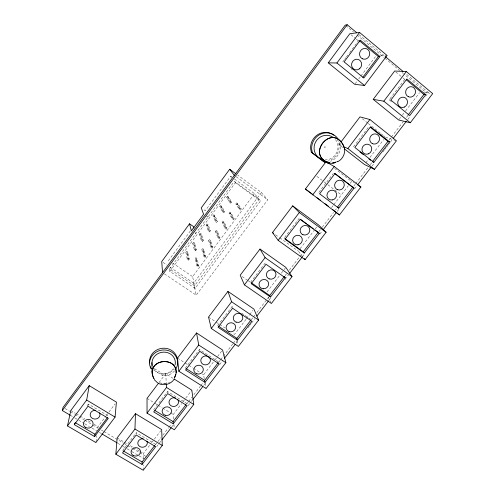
<?xml version="1.0" encoding="UTF-8"?>
<svg xmlns="http://www.w3.org/2000/svg" width="495" height="495" viewBox="0 0 495 495"><rect width="100%" height="100%" fill="white"/><g stroke="black" fill="none" stroke-linecap="round" stroke-linejoin="round"><path stroke-width="0.37" stroke-dasharray="2.48 1.86" d="M143.222 470.25L143.272 464.91M143.327 458.803L143.377 453.463L149.762 445.123M136.187 434.245L136.23 432.704L155.634 444.324M96.018 441.8L96.828 435.724M97.843 428.132L98.047 426.616L105.825 416.239M88.129 405.498L88.376 404.05L108.541 416.122M190.383 230.917L168.653 260.389L168.882 262.523M231.92 177.142L230.701 176.245L205.276 210.715L202.981 209.088M169.575 268.927L234.339 181.3L259.126 199.38L194.535 285.757L169.575 268.927L169.835 271.371L195.086 288.368L260.45 201.026L254.498 193.632L234.358 178.924M169.835 271.371L235.379 182.748L234.339 181.3M185.873 252.388L186.665 251.312L187.766 252.066L189.257 259.083L188.434 260.191L187.296 259.411L185.873 252.388L186.974 253.137L188.434 260.191M199.392 234.197L200.197 233.12L201.366 233.931L203.358 240.31L202.529 241.43L201.317 240.589L199.392 234.197L200.562 235.014L202.529 241.43M206.174 225.027L206.978 223.938L208.147 224.761L210.394 230.819L209.564 231.945L208.352 231.097L206.174 225.027L207.343 225.85L209.564 231.945M212.968 215.82L213.772 214.731L214.941 215.56L217.447 221.29L216.606 222.416L215.399 221.562L212.968 215.82L214.137 216.649L216.606 222.416M226.661 197.282L227.477 196.181L228.641 197.022L231.666 202.096L230.819 203.235L229.612 202.362L226.661 197.282L227.83 198.124L230.819 203.235M192.728 243.354L193.526 242.278L194.628 243.033L196.367 249.734L195.544 250.847L194.405 250.062L192.728 243.354L193.83 244.109L195.544 250.847M219.829 206.601L220.64 205.505L221.81 206.341L224.575 211.742L223.734 212.875L222.521 212.008L219.829 206.601L220.999 207.43L223.734 212.875M186.974 253.137L187.766 252.066M193.83 244.109L194.628 243.033M200.562 235.014L201.366 233.931M207.343 225.85L208.147 224.761M214.137 216.649L214.941 215.56M220.999 207.43L221.81 206.341M227.83 198.124L228.641 197.022M187.296 259.411L188.119 258.303L186.665 251.312M201.317 240.589L202.146 239.469L200.197 233.12M208.352 231.097L209.187 229.971L206.978 223.938M215.399 221.562L216.235 220.43L213.772 214.731M229.612 202.362L230.453 201.224L227.477 196.181M194.405 250.062L195.234 248.948L193.526 242.278M222.521 212.008L223.363 210.876L220.64 205.505M222.168 222.348L222.973 221.265L224.13 222.088L226.964 228.034L226.128 229.154L224.922 228.306L222.168 222.348L223.325 223.171L226.128 229.154M195.141 258.811L195.933 257.74L197.029 258.489L198.848 265.71L198.025 266.811L196.892 266.044L195.141 258.811L196.237 259.559L198.025 266.811M201.861 249.684L202.659 248.614L203.748 249.369L205.815 256.268L204.992 257.375L203.866 256.602L201.861 249.684L202.95 250.439L204.992 257.375M208.599 240.7L209.397 239.623L210.561 240.434L212.881 247.024L212.052 248.137L210.851 247.302L208.599 240.7L209.762 241.511L212.052 248.137M215.375 231.518L216.179 230.435L217.336 231.252L219.916 237.52L219.081 238.64L217.88 237.798L215.375 231.518L216.538 232.328L219.081 238.64M229.055 213.159L229.866 212.07L231.029 212.899L234.116 218.524L233.275 219.65L232.075 218.796L229.055 213.159L230.218 213.988L233.275 219.65M235.923 203.965L236.734 202.87L237.891 203.705L241.238 208.995L240.397 210.128L239.196 209.267L235.923 203.965L237.08 204.794L240.397 210.128M87.015 405.881L88.376 404.05M342.775 61.894L344.155 60.044M344.613 59.425L345.986 57.575M346.444 56.956L349.204 53.256M349.662 52.637L358.838 40.293M202.95 250.439L203.748 249.369M196.237 259.559L197.029 258.489M216.538 232.328L217.336 231.252M223.325 223.171L224.13 222.088M209.762 241.511L210.561 240.434M230.218 213.988L231.029 212.899M237.08 204.794L237.891 203.705M224.922 228.306L225.763 227.186L222.973 221.265M196.892 266.044L197.715 264.936L195.933 257.74M203.866 256.602L204.689 255.494L202.659 248.614M210.851 247.302L211.681 246.188L209.397 239.623M217.88 237.798L218.716 236.678L216.179 230.435M232.075 218.796L232.916 217.664L229.866 212.07M239.196 209.267L240.044 208.135L236.734 202.87M195.086 288.368L192.617 276.625L254.498 193.632M261.403 192.506L267.727 199.832L196.224 295.199L193.7 283.134L261.403 192.506L237.767 175.18M106.283 415.627L108.578 412.564M109.042 411.951L115.026 403.97M355.15 83.729L356.932 81.347M358.72 78.965L360.502 76.589M360.948 75.995L376.188 55.669M159.019 382.542L165.714 373.7L173.547 378.638M342.627 147.485L338.976 144.639L340.337 142.832M122.661 450.561L136.23 432.704M153.698 409.718L167.533 391.514L186.881 403.574L187.048 404.997M185.347 368.076L199.46 349.507L218.74 362.024M217.633 325.599L232.025 306.659L233.306 307.525M250.563 282.268L265.252 262.944M284.625 237.452L299.159 218.332M318.929 192.32L333.296 173.411M353.473 146.867L369.091 126.318M391.564 101.753L389.212 99.835L405.164 78.853M151.581 442.74L153.871 439.752M154.329 439.158L160.751 430.768M173.541 419.086L173.201 414.501L181.56 403.58M182.958 401.754L185.291 398.704M185.761 398.098L191.831 390.165M204.274 378.613L203.587 374.808L214.415 360.663M214.867 360.075L217.132 357.112M217.59 356.518L221.667 351.19M246.046 319.343L234.556 334.36L232.65 333.092M246.51 318.737L249.282 315.117M249.746 314.511L252.976 310.291M267.046 291.908L279.545 275.585M281.339 273.24L283.592 270.301M284.037 269.713L285.386 267.95M302.804 256.812L298.287 251.107L299.648 249.319M300.106 248.725L314.727 229.624M315.185 229.024L317.017 226.63M331.551 207.646L333.407 205.221M333.871 204.614L348.319 185.743M350.188 183.299L351.592 181.467L354.08 182.94M365.898 162.781L368.162 159.817M369.975 157.453L383.631 139.615M399.118 119.382L401.891 115.756M402.355 115.156L405.133 111.53M405.591 110.923L419.531 92.72M155.282 445.005L160.924 437.642M162.805 435.192L168.449 427.829M168.919 427.216L171.27 424.147M186.794 403.901L188.205 402.064M188.675 401.451L191.973 397.157M193.854 394.701L200.438 386.112M200.908 385.5L203.259 382.431M218.784 362.192L220.195 360.348M220.665 359.735L232.898 343.784M233.368 343.171L235.719 340.102M251.243 319.863L253.124 317.406M253.595 316.794L255.005 314.95M256.886 312.5L268.649 297.161M285.114 275.69L286.525 273.853M289.346 270.171L302.519 252.995M318.978 231.524L320.389 229.68M322.276 227.23L333.562 212.504M335.443 210.053L336.383 208.822M353.789 186.126L355.2 184.282M355.67 183.67L368.373 167.106M370.254 164.656L371.665 162.812M389.07 140.116L390.951 137.66M391.421 137.047L404.594 119.87M406.475 117.42L407.886 115.576M156.68 446.651L160.912 441.138M171.722 427.049L173.603 424.599M188.174 405.609L190.996 401.934M191.466 401.321L192.406 400.096M203.692 385.395L205.574 382.944M219.675 364.568L222.967 360.273M236.134 343.122L238.008 340.671M247.884 327.808L249.294 325.97M249.765 325.357L251.175 323.52M251.646 322.907L254.937 318.619M269.039 300.242L270.92 297.792M285.027 279.415L288.313 275.127M302.42 256.75L304.772 253.688M319.813 234.079L322.165 231.017M337.213 211.415L340.028 207.739M354.606 188.75L356.957 185.687M371.999 166.085L373.88 163.635M382.814 151.996L384.225 150.158M384.695 149.546L386.106 147.708M386.576 147.095L387.981 145.258M388.451 144.645L389.862 142.808M390.332 142.195L392.683 139.132M407.732 119.524L410.083 116.461M425.595 96.247L428.416 92.571L405.888 73.761M324.565 147.491L325.246 146.668M168.603 382.579L169.742 382.121M165.732 383.353L160.955 383.279M166.555 383.279L163.424 383.563L159.786 382.858L160.343 383.093M380.544 55.582L387.084 55.459M154.428 368.62L162.917 373.966L165.064 373.948A13.99 12.907 -9.1 0 0 174.382 368.985M153.648 369.969L163.01 375.86L165.169 375.847A14.077 12.975 -9.1 0 0 174.549 370.854M428.416 92.571L425.762 92.268L403.858 73.99M424.481 92.639L429.71 93.252M389.212 99.835L390.295 100.015M385.45 137.233L395.703 140.549M338.976 144.639L343.078 146.446M70.24 415.218L74.213 417.563M74.875 417.953L78.179 419.902M78.841 420.298L84.138 423.423M84.8 423.813L89.428 426.542M92.076 428.107L96.711 430.842M99.353 432.401L101.339 433.577M117.884 443.334L122.513 446.069M123.175 446.459L126.485 448.414M127.147 448.804L131.119 451.149M131.775 451.539L138.396 455.443M139.058 455.833L143.686 458.568M70.822 410.497L75.469 413.245M76.137 413.641L79.454 415.608M80.116 415.998L84.769 418.751M88.085 420.719L91.408 422.687M94.062 424.258L98.047 426.616M117.136 437.92L123.694 441.806M124.35 442.196L127.63 444.139M130.253 445.692L132.883 447.245M133.539 447.635L139.442 451.131M140.097 451.52L143.377 453.463M65.043 408.567L69.671 411.302M70.327 411.692L74.293 414.043M74.955 414.433L78.26 416.388M78.922 416.778L84.212 419.902M84.874 420.298L92.144 424.599M92.8 424.988L98.09 428.119M101.395 430.075L103.381 431.244M104.037 431.634L123.206 442.976M123.868 443.365L131.8 448.062M132.462 448.451L139.07 452.362M139.732 452.752L145.679 456.272M147.034 398.395L154.23 402.825M154.886 403.227L157.497 404.836M158.153 405.238L162.082 407.657M162.731 408.059L169.934 412.49M170.583 412.892L173.201 414.501M177.501 358.12L184.499 362.594M185.136 363.002L188.317 365.038M188.954 365.446L192.772 367.89M193.409 368.292L199.77 372.364M202.313 373.991L203.587 374.808M208.55 317.066L215.529 321.707M216.16 322.127L225.039 328.03M164.451 273.89L196.224 295.199M163.016 262.418L166.846 265.011M170.045 267.164L193.7 283.134M172.433 262.95L192.617 276.625M241.634 313.149L251.237 319.646M188.119 258.303L189.257 259.083M197.715 264.936L198.848 265.71M195.234 248.948L196.367 249.734M204.689 255.494L205.815 256.268M242.105 276.526L247.16 280.022M247.791 280.461L250.315 282.206M202.146 239.469L203.358 240.31M211.681 246.188L212.881 247.024M209.187 229.971L210.394 230.819M218.716 236.678L219.916 237.52M206.594 216.371L207.795 217.212L207.287 215.913M216.235 220.43L217.447 221.29M225.763 227.186L226.964 228.034M223.363 210.876L224.575 211.742M232.916 217.664L234.116 218.524M275.554 234.754L279.242 237.402M279.854 237.847L298.287 251.107M230.453 201.224L231.666 202.096M240.044 208.135L241.238 208.995M235.379 182.748L260.45 201.026M236.171 176.734L267.727 199.832M316.88 176.387L323.6 181.479M324.206 181.943L327.263 184.258M327.876 184.722L341.309 194.9M334.521 168.368L351.592 181.467M362.34 118.775L367.674 123.032M368.268 123.509L380.711 133.446M381.305 133.922L383.081 135.339M383.675 135.816L384.863 136.762M351.085 68.681L352.273 69.653M345.832 25.591L353.529 32.008M357.081 34.972L384.318 57.692M384.906 58.187L399.713 70.531M402.076 72.511L403.264 73.495M350.992 34.7L355.676 38.604M356.264 39.093L359.778 42.013M395.833 72.01L402.311 77.406M402.905 77.894L405.263 79.856M359.048 34.65L383.953 55.446M324.516 146.749L325.295 147.411M230.701 176.245L231.505 177.371M268.092 297.012L271.068 302.829M232.025 306.659L232.39 307.704M236.591 340.739L237.947 344.996M195.154 232.347L195.55 233.776M199.46 349.507L199.683 350.726M205.091 383.18L206.05 388.501M173.937 424.432L174.215 428.249M167.533 391.514L167.619 392.894M165.714 373.7L166.301 383.631M162.917 373.966L163.01 375.86M173.374 368.738A11.732 10.816 -9.1 0 1 153.178 368.063M335.499 139.584A12.437 11.824 -59.7 0 1 336.637 152.819A12.437 11.824 -59.7 0 1 325.271 159.835M337.274 139.175A14.831 14.101 -59.8 0 1 327.152 161.351M339.706 142.449A14.924 14.188 -59.7 0 1 330.474 161.358"/><path stroke-width="0.74" d="M142.059 464.446L155.69 446.688L136.162 435.012L122.513 452.962L142.059 464.446L142.09 461.99L154.7 445.543M115.842 454.224L134.962 429.035L135.463 413.684L161.667 429.573L162.292 445.438L143.222 470.25L115.842 454.224L117.136 437.92L135.463 413.684M115.069 417.099L116.405 402.126L89.224 385.648L70.822 410.497L67.469 425.91L95.912 442.561L115.069 417.099L86.668 400.053L89.224 385.648M74.603 423.126L74.299 424.642L94.613 436.578L94.935 434.245L107.632 417.328M175.979 373.725C178.231 357.297 150.542 357.805 152.206 373.793M152.225 373.645C150.808 358.275 176.919 357.05 176.201 372.865M70.24 415.218L62.302 410.534L63.057 407.391L345.238 25.097L347.193 24.75L356.678 32.67M174.525 377.852L175.88 374.356L174.351 378.056M193.953 228.053L193.551 226.617L189.523 223.808L161.735 261.558L162.539 272.609M235.898 173.813L229.68 169.253L201.255 207.869L203.6 214.248L191.355 230.849L189.523 223.808M62.302 410.534L347.193 24.75M328.247 62.859L349.817 33.728L359.574 32.46L387.084 55.459L364.506 85.468L354.705 84.323L328.247 62.859L336.909 62.989L364.506 85.468M67.469 425.91L86.668 400.053M336.909 62.989L359.574 32.46M74.299 424.642L88.005 406.216L108.3 418.349L94.613 436.578M362.816 77.288L378.378 56.554L379.95 56.529L363.813 78.018L344.112 61.906L360.292 40.157L379.95 56.529M158.573 383.136L147.034 398.395L147.034 413.139L174.333 429.778L193.774 404.471L191.831 390.165L174.203 379.052M196.54 332.949L177.501 358.12L178.837 371.231L206.05 388.501L225.881 362.699L222.577 350.008L196.54 332.949L198.73 345.027L225.881 362.699M227.96 291.406L208.55 317.066L211.285 328.488L238.398 346.413L258.631 320.092L253.904 309.078L227.96 291.406L231.58 301.752L258.631 320.092M259.993 249.053L240.205 275.214L244.394 284.873L271.402 303.478L292.038 276.625L285.838 267.362L259.993 249.053L265.097 257.592L292.038 276.625M272.485 232.545L292.663 205.864L318.396 224.835L326.125 232.266L305.069 259.671L278.178 240.366L272.485 232.545L273.71 233.43M326.62 162.174L334.236 166.506L360.917 186.999L339.421 214.966L305.396 189.028L325.531 162.41M341.247 141.632L359.97 116.882L369.901 119.524L396.433 140.79L374.492 169.34L364.537 164.557L344.452 148.908M373.23 99.353L394.651 71.026L406.321 71.546L432.698 93.605L410.293 122.754L398.654 119.988L373.23 99.353L383.817 101.19L410.293 122.754M147.034 413.139L166.53 387.449L166.351 384.392M178.837 371.231L198.73 345.027M211.285 328.488L231.58 301.752M244.394 284.873L265.097 257.592M278.178 240.366L299.314 212.522L292.663 205.864M312.661 194.937L334.236 166.506M343.759 146.749L347.867 148.556L369.901 119.524M383.817 101.19L406.321 71.546M173.231 423.819L187.129 405.708L167.663 393.587L153.741 411.896L173.231 423.819L173.071 421.585L185.959 404.774M205.023 382.387L185.588 370.006L199.788 351.332L219.192 363.912L205.023 382.387L204.658 380.389L218.27 362.637M237.439 340.127L218.078 327.282L232.57 308.23L251.893 321.286L237.439 340.127L236.876 338.376L250.773 320.246M284.675 276.878L285.262 277.794L270.511 297.019L269.732 295.521L284.384 276.414M318.205 232.31L319.306 233.417L304.258 253.038L303.256 251.806L318.205 232.31L315.129 230.051M354.055 188.125L352.718 187.296L337.46 207.195L338.698 208.154L354.055 188.125L334.991 173.541L319.584 193.799L338.698 208.154M389.528 141.892L387.944 141.36L372.37 161.667L373.849 162.335L389.528 141.892L370.563 126.757L354.835 147.442L373.849 162.335M408.004 115.193L423.906 94.452L425.75 94.681L409.736 115.558L390.833 100.101L406.896 78.977L425.75 94.681M161.853 439.913L171.251 427.661M192.877 399.484L202.752 386.62M224.377 358.436L235.193 344.347M256.818 316.169L268.568 300.855M289.724 273.29L301.95 257.363M323.105 229.791L336.272 212.64M357.427 185.074L371.058 167.31M393.154 138.52L406.321 121.362M174.122 379.269C170.862 384.33 163.789 386.131 158.443 383.446M336.779 161.853L337.373 161.556M337.67 161.747C342.633 159.353 345.485 153.53 344.52 148.123M334.608 162.954L331.384 163.331L328.216 162.843M333.908 135.259A14.831 14.101 -59.8 0 0 318.365 134.269A14.831 14.101 -59.8 0 0 310.606 148.512L311.305 152.182L323.482 161.512L324.602 162.156L326.805 162.23M208.426 356.728L208.537 356.79A4.808 4.436 -14.8 0 1 209.725 362.513A4.808 4.436 -14.8 0 1 203.754 364.592L202.678 364.048A4.808 4.436 -14.8 0 1 201.471 358.318A4.808 4.436 -14.8 0 1 207.461 356.239M311.305 152.182L324.602 162.156M75.407 422.755L94.935 434.245M123.305 450.939L142.09 461.99M102.001 433.966L117.222 442.945M358.43 185.526L360.917 186.999M134.962 429.035L162.292 445.438M154.991 410.51L173.071 421.585M166.53 387.449L193.774 404.471M175.403 369.734A14.077 12.975 -9.1 0 0 166.79 350.225A14.077 12.975 -9.1 0 0 149.645 364.784L150.53 368.008L152.398 369.19M185.99 368.484L204.658 380.389M218.27 326.026L236.876 338.376M157.676 382.913L154.254 379.665M251.182 282.695L269.732 295.521M270.511 297.019L251.231 283.691L266.013 264.25L285.262 277.794M284.786 238.497L303.256 251.806M304.258 253.038L285.058 239.203L300.149 219.359L319.306 233.417M300.385 219.229L306.529 223.74M307.76 224.643L313.286 228.702M299.314 212.522L326.125 232.266M305.396 189.028L312.741 194.523M317.017 197.728L320.692 200.469M324.968 203.674L328.637 206.421M334.373 173.269L352.718 187.296M327.201 162.75L328.42 163.684M347.867 148.556L374.492 169.34M359.97 151.953L363.509 154.731M368.825 158.895L370.6 160.281M370.266 127.252L387.944 141.36M332.875 209.694L339.421 214.966M359.432 40.782L378.378 56.554M406.333 79.825L423.906 94.452M385.135 56.436L402.924 71.286M304.165 258.526L305.069 259.671M229.68 169.253L234.314 175.372M153.37 377.697L154.36 379.028M153.66 378.26L152.281 374.325L153.165 377.159M343.078 144.54C329.874 123.199 305.663 157.094 329.775 162.929C304.382 155.727 332.461 121.888 343.672 146.223L343.27 145.115M312.351 152.769L311.652 149.075A14.924 14.188 -59.7 0 1 321.552 133.761A14.924 14.188 -59.7 0 1 338.104 139.046M151.946 362.594L152.101 372.079M150.511 366.77L150.53 368.008M177.544 399.317A4.777 4.337 -11.1 0 1 177.569 404.607A4.777 4.337 -11.1 0 1 171.982 406.191L170.905 405.671A4.777 4.337 -11.1 0 1 169.643 400.09A4.777 4.337 -11.1 0 1 175.577 398.017M146.916 441.175A4.752 4.232 -8.6 0 1 145.969 445.834A4.752 4.232 -8.6 0 1 140.828 446.985L139.745 446.484A4.752 4.232 -8.6 0 1 138.161 441.559A4.752 4.232 -8.6 0 1 143.117 438.756M99.52 412.83A4.87 4.368 -3.3 0 1 98.629 417.625A4.87 4.368 -3.3 0 1 93.369 418.782L92.249 418.263A4.87 4.368 -3.3 0 1 90.523 413.183A4.87 4.368 -3.3 0 1 95.566 410.318M152.169 365.415A11.732 10.816 -9.1 0 1 163.597 352.118A11.732 10.816 -9.1 0 1 175.119 364.803M149.632 362.946A13.99 12.907 -9.1 0 1 162.688 348.245A13.99 12.907 -9.1 0 1 177.464 360.799M321.626 159.161A12.437 11.824 -59.7 0 1 315.6 142.016A12.437 11.824 -59.7 0 1 333.265 137.437M335.82 162.174L332.844 162.935L335.82 162.174M236.152 322.171L235.076 321.601A4.839 4.535 -20.6 0 1 239.982 313.626L241.053 314.195A4.839 4.535 -20.6 0 1 236.152 322.171M269.206 278.889L268.135 278.295A4.888 4.628 -29.5 0 1 273.153 270.152L274.224 270.746A4.888 4.628 -29.5 0 1 269.206 278.889M302.934 234.729L301.863 234.116A4.956 4.709 -41 0 1 307.005 225.794L308.076 226.413A4.956 4.709 -41 0 1 302.934 234.729M337.349 189.665L336.284 189.022A5.049 4.764 -52.1 0 1 341.55 180.52L342.614 181.164A5.049 4.764 -52.1 0 1 337.349 189.665M372.481 143.668L371.417 142.999A5.16 4.814 -60.1 0 1 370.563 136.422A5.16 4.814 -60.1 0 1 376.813 134.306L377.877 134.98A5.16 4.814 -60.1 0 1 378.712 141.545A5.16 4.814 -60.1 0 1 372.481 143.668M408.344 96.698L407.286 96.011A5.284 4.845 -65.2 0 1 406.519 89.249A5.284 4.845 -65.2 0 1 412.818 87.126L413.876 87.819A5.284 4.845 -65.2 0 1 414.637 94.57A5.284 4.845 -65.2 0 1 408.344 96.698M362.408 58.775L361.307 58.051A5.42 5.024 -72.6 0 1 360.403 51.053A5.42 5.024 -72.6 0 1 366.851 48.9L367.952 49.63A5.42 5.024 -72.6 0 1 368.843 56.616A5.42 5.024 -72.6 0 1 362.408 58.775M344.05 147.467L343.846 146.842L344.05 147.467M332.324 199.949A5.024 4.758 -49.9 0 0 335.734 191.986A5.024 4.758 -49.9 0 0 327.35 193.353A5.024 4.758 -49.9 0 0 332.324 199.949M263.21 288.777A4.876 4.61 -27.3 0 0 268.296 282.144A4.876 4.61 -27.3 0 0 260.011 281.457A4.876 4.61 -27.3 0 0 263.21 288.777M229.086 331.607A4.832 4.517 -19.1 0 0 235.62 326.477A4.832 4.517 -19.1 0 0 227.904 323.854A4.832 4.517 -19.1 0 0 229.086 331.607M196.824 373.843A4.795 4.418 -13.8 0 0 203.272 368.8A4.795 4.418 -13.8 0 0 195.556 366.3A4.795 4.418 -13.8 0 0 196.824 373.843M165.194 415.262A4.771 4.313 -10.4 0 0 171.555 410.293A4.771 4.313 -10.4 0 0 163.845 407.917A4.771 4.313 -10.4 0 0 165.194 415.262M133.075 455.406A4.746 4.214 -8.1 0 0 140.506 452.09A4.746 4.214 -8.1 0 0 133.78 448.105A4.746 4.214 -8.1 0 0 133.075 455.406M85.548 427.414A4.863 4.35 -3 0 0 93.128 424.036A4.863 4.35 -3 0 0 86.142 419.896A4.863 4.35 -3 0 0 85.548 427.414M298.052 244.784A4.938 4.696 -38.4 0 0 301.356 237.006A4.938 4.696 -38.4 0 0 293.021 238.398A4.938 4.696 -38.4 0 0 298.052 244.784M368.552 153.815A5.136 4.801 -58.6 0 0 369.963 145.128A5.136 4.801 -58.6 0 0 362.018 148.655A5.136 4.801 -58.6 0 0 368.552 153.815M404.273 107.093A5.253 4.839 -64.3 0 0 405.801 98.183A5.253 4.839 -64.3 0 0 397.776 101.741A5.253 4.839 -64.3 0 0 404.273 107.093M359.549 68.786A5.389 5.018 -71.9 0 0 358.689 59.604A5.389 5.018 -71.9 0 0 351.568 65.321A5.389 5.018 -71.9 0 0 359.549 68.786"/></g></svg>
